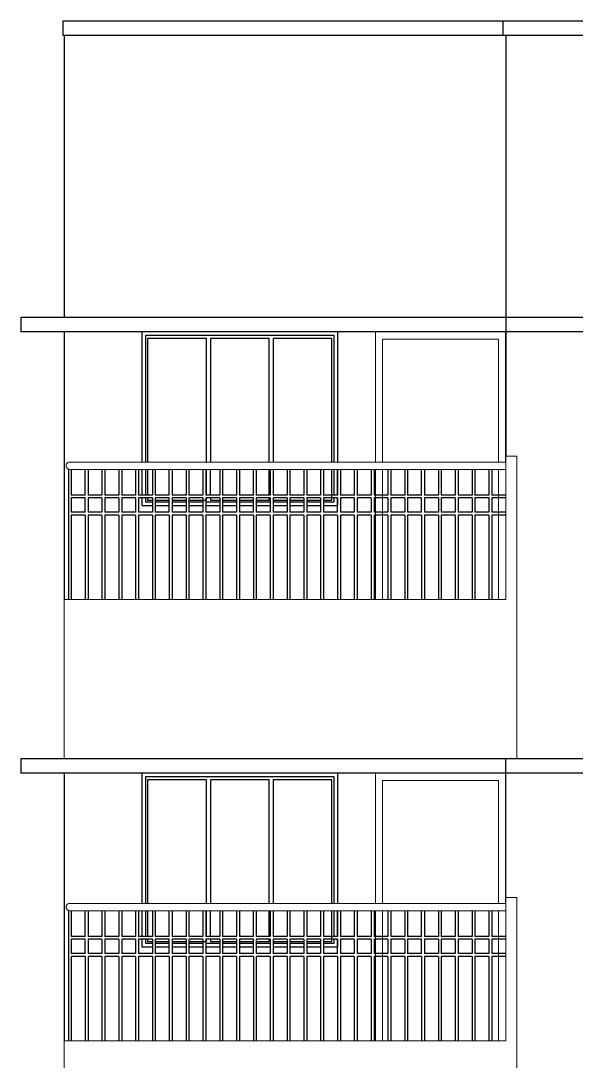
# Model space of a CAD drawing. Header units: metres. Extents: x -1441 to -394, y -133 to 518.
# Drawn here: x -1088.26 to -1084.42, y 40.75 to 47.94 of the extents above; entities that cross this region are included whole.
import ezdxf

# ---------------------------------------------------------------- set-up
doc = ezdxf.new("R2010")
doc.units = ezdxf.units.M
doc.header["$LTSCALE"] = 25.4
doc.layers.get('0').update_dxf_attribs({"linetype": 'CONTINUOUS'})
doc.layers.add('Railing', color=7, linetype='CONTINUOUS')

msp = doc.modelspace()

# ---------------------------------------------------------------- linework, layer by layer
at = {"color": 7}
for p, q in [((-1087.9694, 47.9394), (-1063.1855, 47.9394)), ((-1087.9694, 47.8394), (-1063.1855, 47.8394))]:
    msp.add_line(p, q, dxfattribs=at)
at = {"color": 7, "linetype": 'Continuous'}
for p, q in [((-1087.9694, 47.9394), (-1087.9694, 47.8394)), ((-1084.9298, 47.8394), (-1084.9298, 47.9394)), ((-1087.9594, 47.8394), (-1087.9594, 45.8894)), ((-1084.9114, 47.8394), (-1084.9114, 44.9316)), ((-1079.2026, 45.7894), (-1088.2594, 45.7894)), ((-1087.9594, 45.7894), (-1087.9594, 43.9394)), ((-1084.9114, 44.8894), (-1084.9114, 45.7894)), ((-1084.9114, 42.7394), (-1084.9114, 42.8394)), ((-1079.2026, 42.7394), (-1088.2594, 42.7394)), ((-1087.9594, 42.7394), (-1087.9594, 40.8894)), ((-1084.9114, 41.8394), (-1084.9114, 42.7394))]:
    msp.add_line(p, q, dxfattribs=at)
at = {"color": 8, "linetype": 'Continuous', "lineweight": 13}
msp.add_line((-1084.9114, 44.9316), (-1084.9114, 47.263), dxfattribs=at)
at = {"color": 7, "linetype": 'Continuous'}
for points in [[(-1079.2026, 45.8894), (-1088.2594, 45.8894), (-1088.2594, 45.7894)], [(-1079.2026, 42.8394), (-1088.2594, 42.8394), (-1088.2594, 42.7394)]]:
    msp.add_lwpolyline(points, dxfattribs=at)
at = {"color": 38, "linetype": 'Continuous'}
for points in [[(-1086.0714, 44.8894), (-1086.0714, 45.7894), (-1087.4237, 45.7894), (-1087.4237, 44.8894)], [(-1086.0964, 44.8894), (-1086.0964, 45.7644), (-1087.3987, 45.7644), (-1087.3987, 44.8894)], [(-1087.4237, 44.8394), (-1087.4237, 44.6623)], [(-1087.3987, 44.8394), (-1087.3987, 44.6623)], [(-1086.0964, 44.6623), (-1086.0964, 44.8394)], [(-1086.0714, 44.6623), (-1086.0714, 44.8394)], [(-1087.4237, 44.6423), (-1087.4237, 44.5894), (-1087.3506, 44.5894)], [(-1087.3987, 44.6423), (-1087.3987, 44.6144), (-1087.3506, 44.6144)], [(-1087.3306, 44.6144), (-1087.2344, 44.6144)], [(-1087.3306, 44.5894), (-1087.2344, 44.5894)], [(-1087.2144, 44.6144), (-1087.1183, 44.6144)], [(-1087.2144, 44.5894), (-1087.1183, 44.5894)], [(-1087.0983, 44.6144), (-1087.0021, 44.6144)], [(-1087.0983, 44.5894), (-1087.0021, 44.5894)], [(-1086.9821, 44.6144), (-1086.886, 44.6144)], [(-1086.9821, 44.5894), (-1086.886, 44.5894)], [(-1086.866, 44.6144), (-1086.7698, 44.6144)], [(-1086.866, 44.5894), (-1086.7698, 44.5894)], [(-1086.7498, 44.6144), (-1086.6537, 44.6144)], [(-1086.7498, 44.5894), (-1086.6537, 44.5894)], [(-1086.6337, 44.6144), (-1086.5375, 44.6144)], [(-1086.6337, 44.5894), (-1086.5375, 44.5894)], [(-1086.5175, 44.6144), (-1086.4214, 44.6144)], [(-1086.5175, 44.5894), (-1086.4214, 44.5894)], [(-1086.4014, 44.6144), (-1086.3052, 44.6144)], [(-1086.4014, 44.5894), (-1086.3052, 44.5894)], [(-1086.2852, 44.6144), (-1086.1891, 44.6144)], [(-1086.2852, 44.5894), (-1086.1891, 44.5894)], [(-1086.1691, 44.5894), (-1086.0714, 44.5894), (-1086.0714, 44.6423)], [(-1086.1691, 44.6144), (-1086.0964, 44.6144), (-1086.0964, 44.6423)], [(-1086.0714, 41.8394), (-1086.0714, 42.7394), (-1087.4237, 42.7394), (-1087.4237, 41.8394)], [(-1086.0964, 41.8394), (-1086.0964, 42.7144), (-1087.3987, 42.7144), (-1087.3987, 41.8394)], [(-1087.4237, 41.7894), (-1087.4237, 41.6123)], [(-1087.3987, 41.7894), (-1087.3987, 41.6123)], [(-1086.0964, 41.6123), (-1086.0964, 41.7894)], [(-1086.0714, 41.6123), (-1086.0714, 41.7894)], [(-1087.4237, 41.5923), (-1087.4237, 41.5394), (-1087.3506, 41.5394)], [(-1087.3987, 41.5923), (-1087.3987, 41.5644), (-1087.3506, 41.5644)], [(-1087.3306, 41.5644), (-1087.2344, 41.5644)], [(-1087.2144, 41.5644), (-1087.1183, 41.5644)], [(-1087.0983, 41.5644), (-1087.0021, 41.5644)], [(-1086.9821, 41.5644), (-1086.886, 41.5644)], [(-1086.866, 41.5644), (-1086.7698, 41.5644)], [(-1086.7498, 41.5644), (-1086.6537, 41.5644)], [(-1086.6337, 41.5644), (-1086.5375, 41.5644)], [(-1086.5175, 41.5644), (-1086.4214, 41.5644)], [(-1086.4014, 41.5644), (-1086.3052, 41.5644)], [(-1086.2852, 41.5644), (-1086.1891, 41.5644)], [(-1086.1691, 41.5394), (-1086.0714, 41.5394), (-1086.0714, 41.5923)], [(-1086.1691, 41.5644), (-1086.0964, 41.5644), (-1086.0964, 41.5923)], [(-1087.3306, 41.5394), (-1087.2344, 41.5394)], [(-1087.2144, 41.5394), (-1087.1183, 41.5394)], [(-1087.0983, 41.5394), (-1087.0021, 41.5394)], [(-1086.9821, 41.5394), (-1086.886, 41.5394)], [(-1086.866, 41.5394), (-1086.7698, 41.5394)], [(-1086.7498, 41.5394), (-1086.6537, 41.5394)], [(-1086.6337, 41.5394), (-1086.5375, 41.5394)], [(-1086.5175, 41.5394), (-1086.4214, 41.5394)], [(-1086.4014, 41.5394), (-1086.3052, 41.5394)], [(-1086.2852, 41.5394), (-1086.1891, 41.5394)]]:
    msp.add_lwpolyline(points, dxfattribs=at)
at = {"color": 144, "linetype": 'Continuous'}
for points in [[(-1086.9782, 44.8894), (-1086.9782, 45.745), (-1087.3843, 45.745), (-1087.3843, 44.8894)], [(-1086.5446, 44.8894), (-1086.5446, 45.745), (-1086.9507, 45.745), (-1086.9507, 44.8894)], [(-1086.1115, 44.8894), (-1086.1115, 45.745), (-1086.5175, 45.745), (-1086.5175, 44.8894)], [(-1087.3843, 44.8394), (-1087.3843, 44.6623)], [(-1086.9782, 44.6623), (-1086.9782, 44.8394)], [(-1086.9507, 44.6623), (-1086.9507, 44.8394)], [(-1086.5446, 44.6623), (-1086.5446, 44.8394)], [(-1086.5175, 44.8394), (-1086.5175, 44.6623)], [(-1086.1691, 44.6258), (-1086.1115, 44.6258), (-1086.1115, 44.8394)], [(-1087.3843, 44.6423), (-1087.3843, 44.6258), (-1087.3506, 44.6258)], [(-1087.3306, 44.6258), (-1087.2344, 44.6258)], [(-1087.2144, 44.6258), (-1087.1183, 44.6258)], [(-1087.0983, 44.6258), (-1086.9782, 44.6258), (-1086.9782, 44.6423)], [(-1086.9507, 44.6423), (-1086.9507, 44.6258), (-1086.886, 44.6258)], [(-1086.866, 44.6258), (-1086.7698, 44.6258)], [(-1086.7498, 44.6258), (-1086.6537, 44.6258)], [(-1086.6337, 44.6258), (-1086.5446, 44.6258), (-1086.5446, 44.6423)], [(-1086.5175, 44.6423), (-1086.5175, 44.6258), (-1086.4214, 44.6258)], [(-1086.4014, 44.6258), (-1086.3052, 44.6258)], [(-1086.2852, 44.6258), (-1086.1891, 44.6258)], [(-1086.9782, 41.8394), (-1086.9782, 42.695), (-1087.3843, 42.695), (-1087.3843, 41.8394)], [(-1086.5446, 41.8394), (-1086.5446, 42.695), (-1086.9507, 42.695), (-1086.9507, 41.8394)], [(-1086.1115, 41.8394), (-1086.1115, 42.695), (-1086.5175, 42.695), (-1086.5175, 41.8394)], [(-1087.3843, 41.7894), (-1087.3843, 41.6123)], [(-1086.9782, 41.6123), (-1086.9782, 41.7894)], [(-1086.9507, 41.6123), (-1086.9507, 41.7894)], [(-1086.5446, 41.6123), (-1086.5446, 41.7894)], [(-1086.5175, 41.7894), (-1086.5175, 41.6123)], [(-1086.1691, 41.5758), (-1086.1115, 41.5758), (-1086.1115, 41.7894)], [(-1087.3843, 41.5923), (-1087.3843, 41.5758), (-1087.3506, 41.5758)], [(-1087.3306, 41.5758), (-1087.2344, 41.5758)], [(-1087.2144, 41.5758), (-1087.1183, 41.5758)], [(-1087.0983, 41.5758), (-1086.9782, 41.5758), (-1086.9782, 41.5923)], [(-1086.9507, 41.5923), (-1086.9507, 41.5758), (-1086.886, 41.5758)], [(-1086.866, 41.5758), (-1086.7698, 41.5758)], [(-1086.7498, 41.5758), (-1086.6537, 41.5758)], [(-1086.6337, 41.5758), (-1086.5446, 41.5758), (-1086.5446, 41.5923)], [(-1086.5175, 41.5923), (-1086.5175, 41.5758), (-1086.4214, 41.5758)], [(-1086.4014, 41.5758), (-1086.3052, 41.5758)], [(-1086.2852, 41.5758), (-1086.1891, 41.5758)]]:
    msp.add_lwpolyline(points, dxfattribs=at)
at = {"color": 8, "linetype": 'Continuous', "lineweight": 13}
for points in [[(-1084.9114, 44.8894), (-1084.9114, 45.7894), (-1085.8114, 45.7894), (-1085.8114, 44.8894)], [(-1084.9614, 44.8894), (-1084.9614, 45.7394), (-1085.7614, 45.7394), (-1085.7614, 44.8894)], [(-1085.8114, 44.8394), (-1085.8114, 43.9394)], [(-1085.7614, 44.8394), (-1085.7614, 43.9394)], [(-1084.9614, 43.9394), (-1084.9614, 44.8394)], [(-1084.9114, 41.8394), (-1084.9114, 42.7394), (-1085.8114, 42.7394), (-1085.8114, 41.8394)], [(-1084.9614, 41.8394), (-1084.9614, 42.6894), (-1085.7614, 42.6894), (-1085.7614, 41.8394)], [(-1085.8114, 41.7894), (-1085.8114, 40.8894)], [(-1085.7614, 41.7894), (-1085.7614, 40.8894)], [(-1084.9614, 40.8894), (-1084.9614, 41.7894)]]:
    msp.add_lwpolyline(points, dxfattribs=at)
at = {"color": 7, "linetype": 'Continuous', "lineweight": 13}
for points in [[(-1087.9594, 42.8394), (-1087.9594, 43.9394), (-1084.9114, 43.9394), (-1084.9114, 44.9316), (-1084.8352, 44.9316), (-1084.8352, 42.8394)], [(-1087.9594, 39.7894), (-1087.9594, 40.8894), (-1084.9114, 40.8894), (-1084.9114, 41.8816), (-1084.8352, 41.8816), (-1084.8352, 39.7894)]]:
    msp.add_lwpolyline(points, dxfattribs=at)
at = {"layer": 'Railing', "color": 8, "lineweight": 13}
for p, q in [((-1087.9213, 44.8894), (-1084.9114, 44.8894)), ((-1087.9213, 44.8394), (-1084.9114, 44.8394)), ((-1087.9213, 41.8394), (-1084.9114, 41.8394)), ((-1087.9213, 41.7894), (-1084.9114, 41.7894))]:
    msp.add_line(p, q, dxfattribs=at)
at = {"layer": 'Railing', "color": 8, "linetype": 'Continuous'}
for p, q in [((-1087.9313, 44.8394), (-1087.9313, 43.9394)), ((-1087.9113, 44.8394), (-1087.9113, 44.6623)), ((-1087.8152, 44.6623), (-1087.8152, 44.8394)), ((-1087.7952, 44.8394), (-1087.7952, 44.6623)), ((-1087.699, 44.8394), (-1087.699, 44.6623)), ((-1087.679, 44.8394), (-1087.679, 44.6623)), ((-1087.5829, 44.8394), (-1087.5829, 44.6623)), ((-1087.5629, 44.8394), (-1087.5629, 44.6623)), ((-1087.4667, 44.8394), (-1087.4667, 44.6623)), ((-1087.4467, 44.8394), (-1087.4467, 44.6623)), ((-1087.3506, 44.8394), (-1087.3506, 44.6623)), ((-1087.3306, 44.8394), (-1087.3306, 44.6623)), ((-1087.2344, 44.6623), (-1087.2344, 44.8394)), ((-1087.2144, 44.8394), (-1087.2144, 44.6623)), ((-1087.1183, 44.8394), (-1087.1183, 44.6623)), ((-1087.0983, 44.8394), (-1087.0983, 44.6623)), ((-1087.0021, 44.8394), (-1087.0021, 44.6623)), ((-1086.9821, 44.8394), (-1086.9821, 44.6623)), ((-1086.886, 44.8394), (-1086.886, 44.6623)), ((-1086.866, 44.8394), (-1086.866, 44.6623)), ((-1086.7698, 44.8394), (-1086.7698, 44.6623)), ((-1086.7498, 44.8394), (-1086.7498, 44.6623)), ((-1086.6537, 44.6623), (-1086.6537, 44.8394)), ((-1086.6337, 44.8394), (-1086.6337, 44.6623)), ((-1086.5375, 44.8394), (-1086.5375, 44.6623)), ((-1086.5175, 44.8394), (-1086.5175, 44.6623)), ((-1086.4214, 44.8394), (-1086.4214, 44.6623)), ((-1086.4014, 44.8394), (-1086.4014, 44.6623)), ((-1086.3052, 44.8394), (-1086.3052, 44.6623)), ((-1086.2852, 44.8394), (-1086.2852, 44.6623)), ((-1086.1891, 44.8394), (-1086.1891, 44.6623)), ((-1086.1691, 44.8394), (-1086.1691, 44.6623)), ((-1086.0729, 44.6623), (-1086.0729, 44.8394)), ((-1086.0529, 44.8394), (-1086.0529, 44.6623)), ((-1085.9568, 44.8394), (-1085.9568, 44.6623)), ((-1085.9368, 44.8394), (-1085.9368, 44.6623)), ((-1085.8406, 44.8394), (-1085.8406, 44.6623)), ((-1085.8206, 44.8394), (-1085.8206, 44.6623)), ((-1085.7245, 44.8394), (-1085.7245, 44.6623)), ((-1085.7045, 44.8394), (-1085.7045, 44.6623)), ((-1085.6083, 44.8394), (-1085.6083, 44.6623)), ((-1085.5883, 44.8394), (-1085.5883, 44.6623)), ((-1085.4922, 44.6623), (-1085.4922, 44.8394)), ((-1085.4722, 44.8394), (-1085.4722, 44.6623)), ((-1085.376, 44.8394), (-1085.376, 44.6623)), ((-1085.356, 44.8394), (-1085.356, 44.6623)), ((-1085.2599, 44.8394), (-1085.2599, 44.6623)), ((-1085.2399, 44.8394), (-1085.2399, 44.6623)), ((-1085.1437, 44.8394), (-1085.1437, 44.6623)), ((-1085.1237, 44.8394), (-1085.1237, 44.6623)), ((-1085.0276, 44.8394), (-1085.0276, 44.6623)), ((-1085.0076, 44.8394), (-1085.0076, 44.6623)), ((-1087.8152, 44.6623), (-1087.9113, 44.6623)), ((-1087.699, 44.6623), (-1087.7952, 44.6623)), ((-1087.5829, 44.6623), (-1087.679, 44.6623)), ((-1087.4667, 44.6623), (-1087.5629, 44.6623)), ((-1087.3506, 44.6623), (-1087.4467, 44.6623)), ((-1087.2344, 44.6623), (-1087.3306, 44.6623)), ((-1087.1183, 44.6623), (-1087.2144, 44.6623)), ((-1087.0021, 44.6623), (-1087.0983, 44.6623)), ((-1086.886, 44.6623), (-1086.9821, 44.6623)), ((-1086.7698, 44.6623), (-1086.866, 44.6623)), ((-1086.6537, 44.6623), (-1086.7498, 44.6623)), ((-1086.5375, 44.6623), (-1086.6337, 44.6623)), ((-1086.4214, 44.6623), (-1086.5175, 44.6623)), ((-1086.3052, 44.6623), (-1086.4014, 44.6623)), ((-1086.1891, 44.6623), (-1086.2852, 44.6623)), ((-1086.0729, 44.6623), (-1086.1691, 44.6623)), ((-1085.9568, 44.6623), (-1086.0529, 44.6623)), ((-1085.8406, 44.6623), (-1085.9368, 44.6623)), ((-1085.7245, 44.6623), (-1085.8206, 44.6623)), ((-1085.6083, 44.6623), (-1085.7045, 44.6623)), ((-1085.4922, 44.6623), (-1085.5883, 44.6623)), ((-1085.376, 44.6623), (-1085.4722, 44.6623)), ((-1085.2599, 44.6623), (-1085.356, 44.6623)), ((-1085.1437, 44.6623), (-1085.2399, 44.6623)), ((-1085.0276, 44.6623), (-1085.1237, 44.6623)), ((-1084.9114, 44.6623), (-1085.0076, 44.6623)), ((-1087.9113, 44.6423), (-1087.9113, 44.5426)), ((-1087.8152, 44.6423), (-1087.9113, 44.6423)), ((-1087.8152, 44.5426), (-1087.8152, 44.6423)), ((-1087.7952, 44.6423), (-1087.7952, 44.5426)), ((-1087.699, 44.6423), (-1087.7952, 44.6423)), ((-1087.699, 44.6423), (-1087.699, 44.5426)), ((-1087.679, 44.6423), (-1087.679, 44.5426)), ((-1087.5829, 44.6423), (-1087.679, 44.6423)), ((-1087.5829, 44.6423), (-1087.5829, 44.5426)), ((-1087.5629, 44.6423), (-1087.5629, 44.5426)), ((-1087.4667, 44.6423), (-1087.5629, 44.6423)), ((-1087.4667, 44.6423), (-1087.4667, 44.5426)), ((-1087.4467, 44.6423), (-1087.4467, 44.5426)), ((-1087.3506, 44.6423), (-1087.4467, 44.6423)), ((-1087.3506, 44.6423), (-1087.3506, 44.5426)), ((-1087.3306, 44.6423), (-1087.3306, 44.5426)), ((-1087.2344, 44.6423), (-1087.3306, 44.6423)), ((-1087.2344, 44.5426), (-1087.2344, 44.6423)), ((-1087.2144, 44.6423), (-1087.2144, 44.5426)), ((-1087.1183, 44.6423), (-1087.2144, 44.6423)), ((-1087.1183, 44.6423), (-1087.1183, 44.5426)), ((-1087.0983, 44.6423), (-1087.0983, 44.5426)), ((-1087.0021, 44.6423), (-1087.0983, 44.6423)), ((-1087.0021, 44.6423), (-1087.0021, 44.5426)), ((-1086.9821, 44.6423), (-1086.9821, 44.5426)), ((-1086.886, 44.6423), (-1086.9821, 44.6423)), ((-1086.886, 44.6423), (-1086.886, 44.5426)), ((-1086.866, 44.6423), (-1086.866, 44.5426)), ((-1086.7698, 44.6423), (-1086.866, 44.6423)), ((-1086.7698, 44.6423), (-1086.7698, 44.5426)), ((-1086.7498, 44.6423), (-1086.7498, 44.5426)), ((-1086.6537, 44.6423), (-1086.7498, 44.6423)), ((-1086.6537, 44.5426), (-1086.6537, 44.6423)), ((-1086.6337, 44.6423), (-1086.6337, 44.5426)), ((-1086.5375, 44.6423), (-1086.6337, 44.6423)), ((-1086.5375, 44.6423), (-1086.5375, 44.5426)), ((-1086.5175, 44.6423), (-1086.5175, 44.5426)), ((-1086.4214, 44.6423), (-1086.5175, 44.6423)), ((-1086.4214, 44.6423), (-1086.4214, 44.5426)), ((-1086.4014, 44.6423), (-1086.4014, 44.5426)), ((-1086.3052, 44.6423), (-1086.4014, 44.6423)), ((-1086.3052, 44.6423), (-1086.3052, 44.5426)), ((-1086.2852, 44.6423), (-1086.2852, 44.5426)), ((-1086.1891, 44.6423), (-1086.2852, 44.6423)), ((-1086.1891, 44.6423), (-1086.1891, 44.5426)), ((-1086.1691, 44.6423), (-1086.1691, 44.5426)), ((-1086.0729, 44.6423), (-1086.1691, 44.6423)), ((-1086.0729, 44.5426), (-1086.0729, 44.6423)), ((-1086.0529, 44.6423), (-1086.0529, 44.5426)), ((-1085.9568, 44.6423), (-1086.0529, 44.6423)), ((-1085.9568, 44.6423), (-1085.9568, 44.5426)), ((-1085.9368, 44.6423), (-1085.9368, 44.5426)), ((-1085.8406, 44.6423), (-1085.9368, 44.6423)), ((-1085.8406, 44.6423), (-1085.8406, 44.5426)), ((-1085.8206, 44.6423), (-1085.8206, 44.5426)), ((-1085.7245, 44.6423), (-1085.8206, 44.6423)), ((-1085.7245, 44.6423), (-1085.7245, 44.5426)), ((-1085.7045, 44.6423), (-1085.7045, 44.5426)), ((-1085.6083, 44.6423), (-1085.7045, 44.6423)), ((-1085.6083, 44.6423), (-1085.6083, 44.5426)), ((-1085.5883, 44.6423), (-1085.5883, 44.5426)), ((-1085.4922, 44.6423), (-1085.5883, 44.6423)), ((-1085.4922, 44.5426), (-1085.4922, 44.6423)), ((-1085.4722, 44.6423), (-1085.4722, 44.5426)), ((-1085.376, 44.6423), (-1085.4722, 44.6423)), ((-1085.376, 44.6423), (-1085.376, 44.5426)), ((-1085.356, 44.6423), (-1085.356, 44.5426)), ((-1085.2599, 44.6423), (-1085.356, 44.6423)), ((-1085.2599, 44.6423), (-1085.2599, 44.5426)), ((-1085.2399, 44.6423), (-1085.2399, 44.5426)), ((-1085.1437, 44.6423), (-1085.2399, 44.6423)), ((-1085.1437, 44.6423), (-1085.1437, 44.5426)), ((-1085.1237, 44.6423), (-1085.1237, 44.5426)), ((-1085.0276, 44.6423), (-1085.1237, 44.6423)), ((-1085.0276, 44.6423), (-1085.0276, 44.5426)), ((-1085.0076, 44.6423), (-1085.0076, 44.5426)), ((-1084.9114, 44.6423), (-1085.0076, 44.6423)), ((-1087.8152, 44.5426), (-1087.9113, 44.5426)), ((-1087.9113, 44.5226), (-1087.9113, 43.9394)), ((-1087.8152, 44.5226), (-1087.9113, 44.5226)), ((-1087.8152, 44.5226), (-1087.8152, 43.9394)), ((-1087.699, 44.5426), (-1087.7952, 44.5426)), ((-1087.7952, 44.5226), (-1087.7952, 43.9394)), ((-1087.699, 44.5226), (-1087.7952, 44.5226)), ((-1087.699, 44.5226), (-1087.699, 43.9394)), ((-1087.5829, 44.5426), (-1087.679, 44.5426)), ((-1087.679, 44.5226), (-1087.679, 43.9394)), ((-1087.5829, 44.5226), (-1087.679, 44.5226)), ((-1087.5829, 44.5226), (-1087.5829, 43.9394)), ((-1087.4667, 44.5426), (-1087.5629, 44.5426)), ((-1087.5629, 44.5226), (-1087.5629, 43.9394)), ((-1087.4667, 44.5226), (-1087.5629, 44.5226)), ((-1087.4667, 44.5226), (-1087.4667, 43.9394)), ((-1087.3506, 44.5426), (-1087.4467, 44.5426)), ((-1087.4467, 44.5226), (-1087.4467, 43.9394)), ((-1087.3506, 44.5226), (-1087.4467, 44.5226)), ((-1087.3506, 44.5226), (-1087.3506, 43.9394)), ((-1087.2344, 44.5426), (-1087.3306, 44.5426)), ((-1087.3306, 44.5226), (-1087.3306, 43.9394)), ((-1087.2344, 44.5226), (-1087.3306, 44.5226)), ((-1087.2344, 44.5226), (-1087.2344, 43.9394)), ((-1087.1183, 44.5426), (-1087.2144, 44.5426)), ((-1087.2144, 44.5226), (-1087.2144, 43.9394)), ((-1087.1183, 44.5226), (-1087.2144, 44.5226)), ((-1087.1183, 44.5226), (-1087.1183, 43.9394)), ((-1087.0021, 44.5426), (-1087.0983, 44.5426)), ((-1087.0983, 44.5226), (-1087.0983, 43.9394)), ((-1087.0021, 44.5226), (-1087.0983, 44.5226)), ((-1087.0021, 44.5226), (-1087.0021, 43.9394)), ((-1086.886, 44.5426), (-1086.9821, 44.5426)), ((-1086.9821, 44.5226), (-1086.9821, 43.9394)), ((-1086.886, 44.5226), (-1086.9821, 44.5226)), ((-1086.886, 44.5226), (-1086.886, 43.9394)), ((-1086.7698, 44.5426), (-1086.866, 44.5426)), ((-1086.866, 44.5226), (-1086.866, 43.9394)), ((-1086.7698, 44.5226), (-1086.866, 44.5226)), ((-1086.7698, 44.5226), (-1086.7698, 43.9394)), ((-1086.6537, 44.5426), (-1086.7498, 44.5426)), ((-1086.7498, 44.5226), (-1086.7498, 43.9394)), ((-1086.6537, 44.5226), (-1086.7498, 44.5226)), ((-1086.6537, 44.5226), (-1086.6537, 43.9394)), ((-1086.5375, 44.5426), (-1086.6337, 44.5426)), ((-1086.6337, 44.5226), (-1086.6337, 43.9394)), ((-1086.5375, 44.5226), (-1086.6337, 44.5226)), ((-1086.5375, 44.5226), (-1086.5375, 43.9394)), ((-1086.4214, 44.5426), (-1086.5175, 44.5426)), ((-1086.5175, 44.5226), (-1086.5175, 43.9394)), ((-1086.4214, 44.5226), (-1086.5175, 44.5226)), ((-1086.4214, 44.5226), (-1086.4214, 43.9394)), ((-1086.3052, 44.5426), (-1086.4014, 44.5426)), ((-1086.4014, 44.5226), (-1086.4014, 43.9394)), ((-1086.3052, 44.5226), (-1086.4014, 44.5226)), ((-1086.3052, 44.5226), (-1086.3052, 43.9394)), ((-1086.1891, 44.5426), (-1086.2852, 44.5426)), ((-1086.2852, 44.5226), (-1086.2852, 43.9394)), ((-1086.1891, 44.5226), (-1086.2852, 44.5226)), ((-1086.1891, 44.5226), (-1086.1891, 43.9394)), ((-1086.0729, 44.5426), (-1086.1691, 44.5426)), ((-1086.1691, 44.5226), (-1086.1691, 43.9394)), ((-1086.0729, 44.5226), (-1086.1691, 44.5226)), ((-1086.0729, 44.5226), (-1086.0729, 43.9394)), ((-1085.9568, 44.5426), (-1086.0529, 44.5426)), ((-1086.0529, 44.5226), (-1086.0529, 43.9394)), ((-1085.9568, 44.5226), (-1086.0529, 44.5226)), ((-1085.9568, 44.5226), (-1085.9568, 43.9394)), ((-1085.8406, 44.5426), (-1085.9368, 44.5426)), ((-1085.9368, 44.5226), (-1085.9368, 43.9394)), ((-1085.8406, 44.5226), (-1085.9368, 44.5226)), ((-1085.8406, 44.5226), (-1085.8406, 43.9394)), ((-1085.7245, 44.5426), (-1085.8206, 44.5426)), ((-1085.8206, 44.5226), (-1085.8206, 43.9394)), ((-1085.7245, 44.5226), (-1085.8206, 44.5226)), ((-1085.7245, 44.5226), (-1085.7245, 43.9394)), ((-1085.6083, 44.5426), (-1085.7045, 44.5426)), ((-1085.7045, 44.5226), (-1085.7045, 43.9394)), ((-1085.6083, 44.5226), (-1085.7045, 44.5226)), ((-1085.6083, 44.5226), (-1085.6083, 43.9394)), ((-1085.4922, 44.5426), (-1085.5883, 44.5426)), ((-1085.5883, 44.5226), (-1085.5883, 43.9394)), ((-1085.4922, 44.5226), (-1085.5883, 44.5226)), ((-1085.4922, 44.5226), (-1085.4922, 43.9394)), ((-1085.376, 44.5426), (-1085.4722, 44.5426)), ((-1085.4722, 44.5226), (-1085.4722, 43.9394)), ((-1085.376, 44.5226), (-1085.4722, 44.5226)), ((-1085.376, 44.5226), (-1085.376, 43.9394)), ((-1085.2599, 44.5426), (-1085.356, 44.5426)), ((-1085.356, 44.5226), (-1085.356, 43.9394)), ((-1085.2599, 44.5226), (-1085.356, 44.5226)), ((-1085.2599, 44.5226), (-1085.2599, 43.9394)), ((-1085.1437, 44.5426), (-1085.2399, 44.5426)), ((-1085.2399, 44.5226), (-1085.2399, 43.9394)), ((-1085.1437, 44.5226), (-1085.2399, 44.5226)), ((-1085.1437, 44.5226), (-1085.1437, 43.9394)), ((-1085.0276, 44.5426), (-1085.1237, 44.5426)), ((-1085.1237, 44.5226), (-1085.1237, 43.9394)), ((-1085.0276, 44.5226), (-1085.1237, 44.5226)), ((-1085.0276, 44.5226), (-1085.0276, 43.9394)), ((-1084.9114, 44.5426), (-1085.0076, 44.5426)), ((-1085.0076, 44.5226), (-1085.0076, 43.9394)), ((-1084.9114, 44.5226), (-1085.0076, 44.5226)), ((-1087.9313, 41.7894), (-1087.9313, 40.8894)), ((-1087.9113, 41.7894), (-1087.9113, 41.6123)), ((-1087.8152, 41.6123), (-1087.8152, 41.7894)), ((-1087.7952, 41.7894), (-1087.7952, 41.6123)), ((-1087.699, 41.7894), (-1087.699, 41.6123)), ((-1087.679, 41.7894), (-1087.679, 41.6123)), ((-1087.5829, 41.7894), (-1087.5829, 41.6123)), ((-1087.5629, 41.7894), (-1087.5629, 41.6123)), ((-1087.4667, 41.7894), (-1087.4667, 41.6123)), ((-1087.4467, 41.7894), (-1087.4467, 41.6123)), ((-1087.3506, 41.7894), (-1087.3506, 41.6123)), ((-1087.3306, 41.7894), (-1087.3306, 41.6123)), ((-1087.2344, 41.6123), (-1087.2344, 41.7894)), ((-1087.2144, 41.7894), (-1087.2144, 41.6123)), ((-1087.1183, 41.7894), (-1087.1183, 41.6123)), ((-1087.0983, 41.7894), (-1087.0983, 41.6123)), ((-1087.0021, 41.7894), (-1087.0021, 41.6123)), ((-1086.9821, 41.7894), (-1086.9821, 41.6123)), ((-1086.886, 41.7894), (-1086.886, 41.6123)), ((-1086.866, 41.7894), (-1086.866, 41.6123)), ((-1086.7698, 41.7894), (-1086.7698, 41.6123)), ((-1086.7498, 41.7894), (-1086.7498, 41.6123)), ((-1086.6537, 41.6123), (-1086.6537, 41.7894)), ((-1086.6337, 41.7894), (-1086.6337, 41.6123)), ((-1086.5375, 41.7894), (-1086.5375, 41.6123)), ((-1086.5175, 41.7894), (-1086.5175, 41.6123)), ((-1086.4214, 41.7894), (-1086.4214, 41.6123)), ((-1086.4014, 41.7894), (-1086.4014, 41.6123)), ((-1086.3052, 41.7894), (-1086.3052, 41.6123)), ((-1086.2852, 41.7894), (-1086.2852, 41.6123)), ((-1086.1891, 41.7894), (-1086.1891, 41.6123)), ((-1086.1691, 41.7894), (-1086.1691, 41.6123)), ((-1086.0729, 41.6123), (-1086.0729, 41.7894)), ((-1086.0529, 41.7894), (-1086.0529, 41.6123)), ((-1085.9568, 41.7894), (-1085.9568, 41.6123)), ((-1085.9368, 41.7894), (-1085.9368, 41.6123)), ((-1085.8406, 41.7894), (-1085.8406, 41.6123)), ((-1085.8206, 41.7894), (-1085.8206, 41.6123)), ((-1085.7245, 41.7894), (-1085.7245, 41.6123)), ((-1085.7045, 41.7894), (-1085.7045, 41.6123)), ((-1085.6083, 41.7894), (-1085.6083, 41.6123)), ((-1085.5883, 41.7894), (-1085.5883, 41.6123)), ((-1085.4922, 41.6123), (-1085.4922, 41.7894)), ((-1085.4722, 41.7894), (-1085.4722, 41.6123)), ((-1085.376, 41.7894), (-1085.376, 41.6123)), ((-1085.356, 41.7894), (-1085.356, 41.6123)), ((-1085.2599, 41.7894), (-1085.2599, 41.6123)), ((-1085.2399, 41.7894), (-1085.2399, 41.6123)), ((-1085.1437, 41.7894), (-1085.1437, 41.6123)), ((-1085.1237, 41.7894), (-1085.1237, 41.6123)), ((-1085.0276, 41.7894), (-1085.0276, 41.6123)), ((-1085.0076, 41.7894), (-1085.0076, 41.6123)), ((-1087.8152, 41.6123), (-1087.9113, 41.6123)), ((-1087.9113, 41.5923), (-1087.9113, 41.4926)), ((-1087.8152, 41.5923), (-1087.9113, 41.5923)), ((-1087.8152, 41.4926), (-1087.8152, 41.5923)), ((-1087.699, 41.6123), (-1087.7952, 41.6123)), ((-1087.7952, 41.5923), (-1087.7952, 41.4926)), ((-1087.699, 41.5923), (-1087.7952, 41.5923)), ((-1087.699, 41.5923), (-1087.699, 41.4926)), ((-1087.5829, 41.6123), (-1087.679, 41.6123)), ((-1087.679, 41.5923), (-1087.679, 41.4926)), ((-1087.5829, 41.5923), (-1087.679, 41.5923)), ((-1087.5829, 41.5923), (-1087.5829, 41.4926)), ((-1087.4667, 41.6123), (-1087.5629, 41.6123)), ((-1087.5629, 41.5923), (-1087.5629, 41.4926)), ((-1087.4667, 41.5923), (-1087.5629, 41.5923)), ((-1087.4667, 41.5923), (-1087.4667, 41.4926)), ((-1087.3506, 41.6123), (-1087.4467, 41.6123)), ((-1087.4467, 41.5923), (-1087.4467, 41.4926)), ((-1087.3506, 41.5923), (-1087.4467, 41.5923)), ((-1087.3506, 41.5923), (-1087.3506, 41.4926)), ((-1087.2344, 41.6123), (-1087.3306, 41.6123)), ((-1087.3306, 41.5923), (-1087.3306, 41.4926)), ((-1087.2344, 41.5923), (-1087.3306, 41.5923)), ((-1087.2344, 41.4926), (-1087.2344, 41.5923)), ((-1087.1183, 41.6123), (-1087.2144, 41.6123)), ((-1087.2144, 41.5923), (-1087.2144, 41.4926)), ((-1087.1183, 41.5923), (-1087.2144, 41.5923)), ((-1087.1183, 41.5923), (-1087.1183, 41.4926)), ((-1087.0021, 41.6123), (-1087.0983, 41.6123)), ((-1087.0983, 41.5923), (-1087.0983, 41.4926)), ((-1087.0021, 41.5923), (-1087.0983, 41.5923)), ((-1087.0021, 41.5923), (-1087.0021, 41.4926)), ((-1086.886, 41.6123), (-1086.9821, 41.6123)), ((-1086.9821, 41.5923), (-1086.9821, 41.4926)), ((-1086.886, 41.5923), (-1086.9821, 41.5923)), ((-1086.886, 41.5923), (-1086.886, 41.4926)), ((-1086.7698, 41.6123), (-1086.866, 41.6123)), ((-1086.866, 41.5923), (-1086.866, 41.4926)), ((-1086.7698, 41.5923), (-1086.866, 41.5923)), ((-1086.7698, 41.5923), (-1086.7698, 41.4926)), ((-1086.6537, 41.6123), (-1086.7498, 41.6123)), ((-1086.7498, 41.5923), (-1086.7498, 41.4926)), ((-1086.6537, 41.5923), (-1086.7498, 41.5923)), ((-1086.6537, 41.4926), (-1086.6537, 41.5923)), ((-1086.5375, 41.6123), (-1086.6337, 41.6123)), ((-1086.6337, 41.5923), (-1086.6337, 41.4926)), ((-1086.5375, 41.5923), (-1086.6337, 41.5923)), ((-1086.5375, 41.5923), (-1086.5375, 41.4926)), ((-1086.4214, 41.6123), (-1086.5175, 41.6123)), ((-1086.5175, 41.5923), (-1086.5175, 41.4926)), ((-1086.4214, 41.5923), (-1086.5175, 41.5923)), ((-1086.4214, 41.5923), (-1086.4214, 41.4926)), ((-1086.3052, 41.6123), (-1086.4014, 41.6123)), ((-1086.4014, 41.5923), (-1086.4014, 41.4926)), ((-1086.3052, 41.5923), (-1086.4014, 41.5923)), ((-1086.3052, 41.5923), (-1086.3052, 41.4926)), ((-1086.1891, 41.6123), (-1086.2852, 41.6123)), ((-1086.2852, 41.5923), (-1086.2852, 41.4926)), ((-1086.1891, 41.5923), (-1086.2852, 41.5923)), ((-1086.1891, 41.5923), (-1086.1891, 41.4926)), ((-1086.0729, 41.6123), (-1086.1691, 41.6123)), ((-1086.1691, 41.5923), (-1086.1691, 41.4926)), ((-1086.0729, 41.5923), (-1086.1691, 41.5923)), ((-1086.0729, 41.4926), (-1086.0729, 41.5923)), ((-1085.9568, 41.6123), (-1086.0529, 41.6123)), ((-1086.0529, 41.5923), (-1086.0529, 41.4926)), ((-1085.9568, 41.5923), (-1086.0529, 41.5923)), ((-1085.9568, 41.5923), (-1085.9568, 41.4926)), ((-1085.8406, 41.6123), (-1085.9368, 41.6123)), ((-1085.9368, 41.5923), (-1085.9368, 41.4926)), ((-1085.8406, 41.5923), (-1085.9368, 41.5923)), ((-1085.8406, 41.5923), (-1085.8406, 41.4926)), ((-1085.7245, 41.6123), (-1085.8206, 41.6123)), ((-1085.8206, 41.5923), (-1085.8206, 41.4926)), ((-1085.7245, 41.5923), (-1085.8206, 41.5923)), ((-1085.7245, 41.5923), (-1085.7245, 41.4926)), ((-1085.6083, 41.6123), (-1085.7045, 41.6123)), ((-1085.7045, 41.5923), (-1085.7045, 41.4926)), ((-1085.6083, 41.5923), (-1085.7045, 41.5923)), ((-1085.6083, 41.5923), (-1085.6083, 41.4926)), ((-1085.4922, 41.6123), (-1085.5883, 41.6123)), ((-1085.5883, 41.5923), (-1085.5883, 41.4926)), ((-1085.4922, 41.5923), (-1085.5883, 41.5923)), ((-1085.4922, 41.4926), (-1085.4922, 41.5923)), ((-1085.376, 41.6123), (-1085.4722, 41.6123)), ((-1085.4722, 41.5923), (-1085.4722, 41.4926)), ((-1085.376, 41.5923), (-1085.4722, 41.5923)), ((-1085.376, 41.5923), (-1085.376, 41.4926)), ((-1085.2599, 41.6123), (-1085.356, 41.6123)), ((-1085.356, 41.5923), (-1085.356, 41.4926)), ((-1085.2599, 41.5923), (-1085.356, 41.5923)), ((-1085.2599, 41.5923), (-1085.2599, 41.4926)), ((-1085.1437, 41.6123), (-1085.2399, 41.6123)), ((-1085.2399, 41.5923), (-1085.2399, 41.4926)), ((-1085.1437, 41.5923), (-1085.2399, 41.5923)), ((-1085.1437, 41.5923), (-1085.1437, 41.4926)), ((-1085.0276, 41.6123), (-1085.1237, 41.6123)), ((-1085.1237, 41.5923), (-1085.1237, 41.4926)), ((-1085.0276, 41.5923), (-1085.1237, 41.5923)), ((-1085.0276, 41.5923), (-1085.0276, 41.4926)), ((-1084.9114, 41.6123), (-1085.0076, 41.6123)), ((-1085.0076, 41.5923), (-1085.0076, 41.4926)), ((-1084.9114, 41.5923), (-1085.0076, 41.5923)), ((-1087.8152, 41.4926), (-1087.9113, 41.4926)), ((-1087.699, 41.4926), (-1087.7952, 41.4926)), ((-1087.5829, 41.4926), (-1087.679, 41.4926)), ((-1087.4667, 41.4926), (-1087.5629, 41.4926)), ((-1087.3506, 41.4926), (-1087.4467, 41.4926)), ((-1087.2344, 41.4926), (-1087.3306, 41.4926)), ((-1087.1183, 41.4926), (-1087.2144, 41.4926)), ((-1087.0021, 41.4926), (-1087.0983, 41.4926)), ((-1086.886, 41.4926), (-1086.9821, 41.4926)), ((-1086.7698, 41.4926), (-1086.866, 41.4926)), ((-1086.6537, 41.4926), (-1086.7498, 41.4926)), ((-1086.5375, 41.4926), (-1086.6337, 41.4926)), ((-1086.4214, 41.4926), (-1086.5175, 41.4926)), ((-1086.3052, 41.4926), (-1086.4014, 41.4926)), ((-1086.1891, 41.4926), (-1086.2852, 41.4926)), ((-1086.0729, 41.4926), (-1086.1691, 41.4926)), ((-1085.9568, 41.4926), (-1086.0529, 41.4926)), ((-1085.8406, 41.4926), (-1085.9368, 41.4926)), ((-1085.7245, 41.4926), (-1085.8206, 41.4926)), ((-1085.6083, 41.4926), (-1085.7045, 41.4926)), ((-1085.4922, 41.4926), (-1085.5883, 41.4926)), ((-1085.376, 41.4926), (-1085.4722, 41.4926)), ((-1085.2599, 41.4926), (-1085.356, 41.4926)), ((-1085.1437, 41.4926), (-1085.2399, 41.4926)), ((-1085.0276, 41.4926), (-1085.1237, 41.4926)), ((-1084.9114, 41.4926), (-1085.0076, 41.4926)), ((-1087.9113, 41.4726), (-1087.9113, 40.8894)), ((-1087.8152, 41.4726), (-1087.9113, 41.4726)), ((-1087.8152, 41.4726), (-1087.8152, 40.8894)), ((-1087.7952, 41.4726), (-1087.7952, 40.8894)), ((-1087.699, 41.4726), (-1087.7952, 41.4726)), ((-1087.699, 41.4726), (-1087.699, 40.8894)), ((-1087.679, 41.4726), (-1087.679, 40.8894)), ((-1087.5829, 41.4726), (-1087.679, 41.4726)), ((-1087.5829, 41.4726), (-1087.5829, 40.8894)), ((-1087.5629, 41.4726), (-1087.5629, 40.8894)), ((-1087.4667, 41.4726), (-1087.5629, 41.4726)), ((-1087.4667, 41.4726), (-1087.4667, 40.8894)), ((-1087.4467, 41.4726), (-1087.4467, 40.8894)), ((-1087.3506, 41.4726), (-1087.4467, 41.4726)), ((-1087.3506, 41.4726), (-1087.3506, 40.8894)), ((-1087.3306, 41.4726), (-1087.3306, 40.8894)), ((-1087.2344, 41.4726), (-1087.3306, 41.4726)), ((-1087.2344, 41.4726), (-1087.2344, 40.8894)), ((-1087.2144, 41.4726), (-1087.2144, 40.8894)), ((-1087.1183, 41.4726), (-1087.2144, 41.4726)), ((-1087.1183, 41.4726), (-1087.1183, 40.8894)), ((-1087.0983, 41.4726), (-1087.0983, 40.8894)), ((-1087.0021, 41.4726), (-1087.0983, 41.4726)), ((-1087.0021, 41.4726), (-1087.0021, 40.8894)), ((-1086.9821, 41.4726), (-1086.9821, 40.8894)), ((-1086.886, 41.4726), (-1086.9821, 41.4726)), ((-1086.886, 41.4726), (-1086.886, 40.8894)), ((-1086.866, 41.4726), (-1086.866, 40.8894)), ((-1086.7698, 41.4726), (-1086.866, 41.4726)), ((-1086.7698, 41.4726), (-1086.7698, 40.8894)), ((-1086.7498, 41.4726), (-1086.7498, 40.8894)), ((-1086.6537, 41.4726), (-1086.7498, 41.4726)), ((-1086.6537, 41.4726), (-1086.6537, 40.8894)), ((-1086.6337, 41.4726), (-1086.6337, 40.8894)), ((-1086.5375, 41.4726), (-1086.6337, 41.4726)), ((-1086.5375, 41.4726), (-1086.5375, 40.8894)), ((-1086.5175, 41.4726), (-1086.5175, 40.8894)), ((-1086.4214, 41.4726), (-1086.5175, 41.4726)), ((-1086.4214, 41.4726), (-1086.4214, 40.8894)), ((-1086.4014, 41.4726), (-1086.4014, 40.8894)), ((-1086.3052, 41.4726), (-1086.4014, 41.4726)), ((-1086.3052, 41.4726), (-1086.3052, 40.8894)), ((-1086.2852, 41.4726), (-1086.2852, 40.8894)), ((-1086.1891, 41.4726), (-1086.2852, 41.4726)), ((-1086.1891, 41.4726), (-1086.1891, 40.8894)), ((-1086.1691, 41.4726), (-1086.1691, 40.8894)), ((-1086.0729, 41.4726), (-1086.1691, 41.4726)), ((-1086.0729, 41.4726), (-1086.0729, 40.8894)), ((-1086.0529, 41.4726), (-1086.0529, 40.8894)), ((-1085.9568, 41.4726), (-1086.0529, 41.4726)), ((-1085.9568, 41.4726), (-1085.9568, 40.8894)), ((-1085.9368, 41.4726), (-1085.9368, 40.8894)), ((-1085.8406, 41.4726), (-1085.9368, 41.4726)), ((-1085.8406, 41.4726), (-1085.8406, 40.8894)), ((-1085.8206, 41.4726), (-1085.8206, 40.8894)), ((-1085.7245, 41.4726), (-1085.8206, 41.4726)), ((-1085.7245, 41.4726), (-1085.7245, 40.8894)), ((-1085.7045, 41.4726), (-1085.7045, 40.8894)), ((-1085.6083, 41.4726), (-1085.7045, 41.4726)), ((-1085.6083, 41.4726), (-1085.6083, 40.8894)), ((-1085.5883, 41.4726), (-1085.5883, 40.8894)), ((-1085.4922, 41.4726), (-1085.5883, 41.4726)), ((-1085.4922, 41.4726), (-1085.4922, 40.8894)), ((-1085.4722, 41.4726), (-1085.4722, 40.8894)), ((-1085.376, 41.4726), (-1085.4722, 41.4726)), ((-1085.376, 41.4726), (-1085.376, 40.8894)), ((-1085.356, 41.4726), (-1085.356, 40.8894)), ((-1085.2599, 41.4726), (-1085.356, 41.4726)), ((-1085.2599, 41.4726), (-1085.2599, 40.8894)), ((-1085.2399, 41.4726), (-1085.2399, 40.8894)), ((-1085.1437, 41.4726), (-1085.2399, 41.4726)), ((-1085.1437, 41.4726), (-1085.1437, 40.8894)), ((-1085.1237, 41.4726), (-1085.1237, 40.8894)), ((-1085.0276, 41.4726), (-1085.1237, 41.4726)), ((-1085.0276, 41.4726), (-1085.0276, 40.8894)), ((-1085.0076, 41.4726), (-1085.0076, 40.8894)), ((-1084.9114, 41.4726), (-1085.0076, 41.4726))]:
    msp.add_line(p, q, dxfattribs=at)
at = {"layer": 'Railing', "color": 8, "lineweight": 13}
for centre in [(-1087.9213, 44.8644), (-1087.9213, 41.8144)]:
    msp.add_arc(centre, 0.025, 89.9768, 270.0232, dxfattribs=at)

doc.saveas('drawing.dxf')
